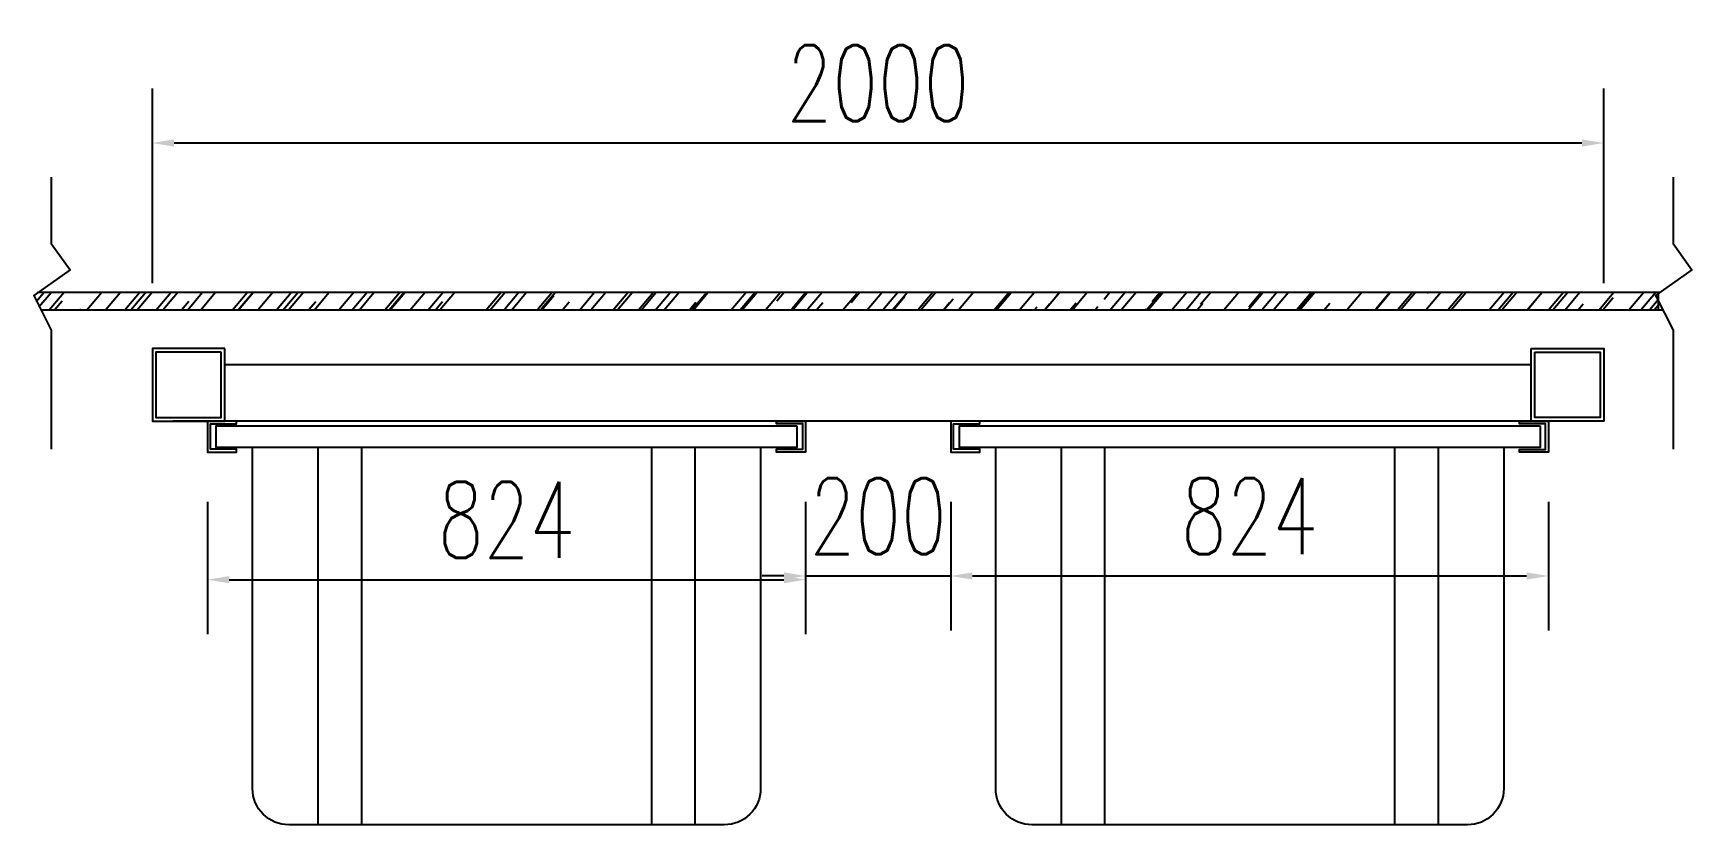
# Model space of a CAD drawing. Extents: x -18540 to 926017, y -610001 to -56924.
# Drawn here: x 52269 to 54554, y -551863 to -550772 of the extents above; entities that cross this region are included whole.
import ezdxf

# ---------------------------------------------------------------- set-up
doc = ezdxf.new("R2010")
doc.units = 0
doc.header["$LTSCALE"] = 10
doc.header["$MEASUREMENT"] = 0
for name, color, linetype in [('W-STEEL_FRAME钢架', 3, 'Continuous'), ('W-WOOD_FLOOR木地板', 30, 'Continuous'), ('浮箱U槽', 5, 'Continuous')]:
    doc.layers.add(name, color=color, linetype=linetype)
doc.styles.add('STANDARD_T3', font='simplex.shx', dxfattribs={"width": 0.7, "bigfont": 'gbcbig.shx'})
doc.dimstyles.new('W&&30', dxfattribs={"dimtxt": 105, "dimasz": 30, "dimexe": 75, "dimexo": 90, "dimgap": 30, "dimtad": 1, "dimdec": 0, "dimzin": 0, "dimdsep": 46, "dimtxsty": 'STANDARD_T3', "dimcen": 0.09, "dimclrd": 1, "dimclre": 1, "dimclrt": 7, "dimazin": 2, "dimtfac": 1, "dimtdec": 0, "dimtix": 1, "dimtmove": 2, "dimatfit": 3, "dimfxl": 100, "dimtolj": 1, "dimtzin": 0, "dimarcsym": 0})

# ---------------------------------------------------------------- blocks, each defined once
blk = doc.blocks.new('*D1671')
at = {"layer": 'Defpoints', "color": 0, "transparency": 16777216}
for p in [(52509.2, -551328), (53333.3, -551328), (53333.3, -551525.2)]:
    blk.add_point(p, dxfattribs=at)
at = {"layer": 'W-STEEL_FRAME钢架', "color": 1, "lineweight": -2, "transparency": 16777216}
for p, q in [((52509.2, -551418), (52509.2, -551600.2)), ((53333.3, -551418), (53333.3, -551600.2)), ((52539.2, -551525.2), (53303.3, -551525.2))]:
    blk.add_line(p, q, dxfattribs=at)
at = {"layer": 'W-STEEL_FRAME钢架', "color": 1, "transparency": 16777216}
for points in [[(52539.2, -551520.2), (52539.2, -551530.2), (52509.2, -551525.2)], [(53303.3, -551520.2), (53303.3, -551530.2), (53333.3, -551525.2)]]:
    blk.add_solid(points, dxfattribs=at)
at = {"layer": 'W-STEEL_FRAME钢架', "color": 7, "transparency": 16777216, "insert": (52921.2, -551442.7), "char_height": 105, "attachment_point": 5, "style": 'STANDARD_T3'}
blk.add_mtext('\\A1;824', dxfattribs=at)
blk = doc.blocks.new('*D1672')
at = {"layer": 'Defpoints', "color": 0, "transparency": 16777216}
for p in [(53533.2, -551328), (54356.7, -551328.1), (54356.7, -551520.1)]:
    blk.add_point(p, dxfattribs=at)
at = {"layer": 'W-STEEL_FRAME钢架', "color": 1, "lineweight": -2, "transparency": 16777216}
for p, q in [((53533.2, -551418), (53533.2, -551595.1)), ((54356.7, -551418.1), (54356.7, -551595.1)), ((53563.2, -551520.1), (54326.7, -551520.1))]:
    blk.add_line(p, q, dxfattribs=at)
at = {"layer": 'W-STEEL_FRAME钢架', "color": 1, "transparency": 16777216}
for points in [[(53563.2, -551515.1), (53563.2, -551525.1), (53533.2, -551520.1)], [(54326.7, -551515.1), (54326.7, -551525.1), (54356.7, -551520.1)]]:
    blk.add_solid(points, dxfattribs=at)
at = {"layer": 'W-STEEL_FRAME钢架', "color": 7, "transparency": 16777216, "insert": (53945, -551437.6), "char_height": 105, "attachment_point": 5, "style": 'STANDARD_T3'}
blk.add_mtext('\\A1;824', dxfattribs=at)
blk = doc.blocks.new('*D1673')
at = {"layer": 'Defpoints', "color": 0, "transparency": 16777216}
for p in [(54432.9, -550923.3), (52433.2, -551206.5), (54432.9, -551206.5)]:
    blk.add_point(p, dxfattribs=at)
at = {"layer": 'W-STEEL_FRAME钢架', "color": 1, "lineweight": -2, "transparency": 16777216}
for p, q in [((52433.2, -551116.5), (52433.2, -550848.3)), ((54432.9, -551116.5), (54432.9, -550848.3)), ((52463.2, -550923.3), (54402.9, -550923.3))]:
    blk.add_line(p, q, dxfattribs=at)
at = {"layer": 'W-STEEL_FRAME钢架', "color": 1, "transparency": 16777216}
for points in [[(52463.2, -550918.3), (52463.2, -550928.3), (52433.2, -550923.3)], [(54402.9, -550918.3), (54402.9, -550928.3), (54432.9, -550923.3)]]:
    blk.add_solid(points, dxfattribs=at)
at = {"layer": 'W-STEEL_FRAME钢架', "color": 7, "transparency": 16777216, "insert": (53433.1, -550840.8), "char_height": 105, "attachment_point": 5, "style": 'STANDARD_T3'}
blk.add_mtext('\\A1;2000', dxfattribs=at)
blk = doc.blocks.new('*D1674')
at = {"layer": 'Defpoints', "color": 0, "transparency": 16777216}
for p in [(53333.3, -551349.5), (53533.2, -551349.5), (53533.2, -551520.1)]:
    blk.add_point(p, dxfattribs=at)
at = {"layer": 'W-STEEL_FRAME钢架', "color": 1, "lineweight": -2, "transparency": 16777216}
for p, q in [((53333.3, -551439.5), (53333.3, -551595.1)), ((53533.2, -551439.5), (53533.2, -551595.1)), ((53303.3, -551520.1), (53273.3, -551520.1)), ((53333.3, -551520.1), (53533.2, -551520.1)), ((53563.2, -551520.1), (53593.2, -551520.1))]:
    blk.add_line(p, q, dxfattribs=at)
at = {"layer": 'W-STEEL_FRAME钢架', "color": 1, "transparency": 16777216}
for points in [[(53303.3, -551515.1), (53303.3, -551525.1), (53333.3, -551520.1)], [(53563.2, -551515.1), (53563.2, -551525.1), (53533.2, -551520.1)]]:
    blk.add_solid(points, dxfattribs=at)
at = {"layer": 'W-STEEL_FRAME钢架', "color": 7, "transparency": 16777216, "insert": (53433.2, -551437.6), "char_height": 105, "attachment_point": 5, "style": 'STANDARD_T3'}
blk.add_mtext('\\A1;200', dxfattribs=at)
blk = doc.blocks.new('800')
at = {"color": 5, "lineweight": -3}
for p, q in [((-460, 520), (-460, 0)), ((-400.1, 520), (-400, 0)), ((0, 0), (0, 520)), ((60, 0), (60, 520))]:
    blk.add_line(p, q, dxfattribs=at)
at = {"color": 5}
blk.add_lwpolyline([(200, 550), (200, 520), (150, 520), (-550, 519.9), (-600, 520), (-600, 550)], close=True, dxfattribs=at)
at = {"color": 5, "lineweight": -3}
blk.add_lwpolyline([(150, 520), (150, 50, -0.414214), (100, 0), (-500, 0, -0.414214), (-550, 50), (-550, 520)], format="xyb", dxfattribs=at)

msp = doc.modelspace()

# ---------------------------------------------------------------- hatches: boundary and pattern name
at = {"layer": 'W-WOOD_FLOOR木地板', "true_color": 0xcd6928}
h = msp.add_hatch(dxfattribs=at)
h.set_pattern_fill('木材', color=32, scale=10)
h.set_pattern_definition([(50, (-391271.47, -375463.11), (25.923532, 93.1234154), [600, -80, 200, -40]), (50, (-391218.27, -375443.11), (-66.465069, 3.554523), [120, -13.2, 240, -30]), (50, (-391251.47, -375429.108), (113.1698317, 176.5639521), [320, -56, 160, -40])])
edge = h.paths.add_edge_path()
edge.add_line((52275, -551129.3), (52269, -551133.6))
edge.add_line((52269, -551133.6), (52279, -551153.3))
edge.add_line((52279, -551153.3), (52506.6, -551153.3))
edge.add_line((52506.6, -551153.3), (52506.6, -551151.9))
edge.add_line((52506.6, -551151.9), (52521.8, -551151.9))
edge.add_arc((52521.8, -551154.9), 3, 31.8682, 90.0017, ccw=False)
edge.add_line((52524.4, -551153.3), (52528.8, -551153.3))
edge.add_arc((52531.3, -551154.9), 3, 90.0017, 148.1318, ccw=False)
edge.add_line((52531.3, -551151.9), (52541.6, -551151.9))
edge.add_line((52541.6, -551151.9), (52541.6, -551153.3))
edge.add_line((52541.6, -551153.3), (52906.6, -551153.3))
edge.add_line((52906.6, -551153.3), (52906.6, -551151.9))
edge.add_line((52906.6, -551151.9), (52921.8, -551151.9))
edge.add_arc((52921.8, -551154.9), 3, 31.8682, 90.0017, ccw=False)
edge.add_line((52924.4, -551153.3), (52928.8, -551153.3))
edge.add_arc((52931.3, -551154.9), 3, 90.0017, 148.1318, ccw=False)
edge.add_line((52931.3, -551151.9), (52941.6, -551151.9))
edge.add_line((52941.6, -551151.9), (52941.6, -551153.3))
edge.add_line((52941.6, -551153.3), (53306.6, -551153.3))
edge.add_line((53306.6, -551153.3), (53306.6, -551151.9))
edge.add_line((53306.6, -551151.9), (53321.8, -551151.9))
edge.add_arc((53321.8, -551154.9), 3, 31.8682, 90.0017, ccw=False)
edge.add_line((53324.4, -551153.3), (53328.8, -551153.3))
edge.add_arc((53331.3, -551154.9), 3, 90.0017, 148.1318, ccw=False)
edge.add_line((53331.3, -551151.9), (53341.6, -551151.9))
edge.add_line((53341.6, -551151.9), (53341.6, -551153.3))
edge.add_line((53341.6, -551153.3), (53706.6, -551153.3))
edge.add_line((53706.6, -551153.3), (53706.6, -551151.9))
edge.add_line((53706.6, -551151.9), (53721.8, -551151.9))
edge.add_arc((53721.8, -551154.9), 3, 31.8682, 90.0017, ccw=False)
edge.add_line((53724.4, -551153.3), (53728.8, -551153.3))
edge.add_arc((53731.3, -551154.9), 3, 90.0017, 148.1318, ccw=False)
edge.add_line((53731.3, -551151.9), (53741.6, -551151.9))
edge.add_line((53741.6, -551151.9), (53741.6, -551153.3))
edge.add_line((53741.6, -551153.3), (54106.6, -551153.3))
edge.add_line((54106.6, -551153.3), (54106.6, -551151.9))
edge.add_line((54106.6, -551151.9), (54121.8, -551151.9))
edge.add_arc((54121.8, -551154.9), 3, 31.8682, 90.0017, ccw=False)
edge.add_line((54124.4, -551153.3), (54128.8, -551153.3))
edge.add_arc((54131.3, -551154.9), 3, 90.0017, 148.1318, ccw=False)
edge.add_line((54131.3, -551151.9), (54141.6, -551151.9))
edge.add_line((54141.6, -551151.9), (54141.6, -551153.3))
edge.add_line((54141.6, -551153.3), (54508.3, -551153.3))
edge.add_line((54508.3, -551153.3), (54508.3, -551129.3))
edge.add_line((54508.3, -551129.3), (52275, -551129.3))

# ---------------------------------------------------------------- linework, layer by layer
at = {"color": 1, "lineweight": -3}
for p, q in [((52533.2, -551228.5), (54332.9, -551228.5)), ((54332.9, -551306.5), (52461.6, -551306.5))]:
    msp.add_line(p, q, dxfattribs=at)
at = {"color": 2}
for points in [[(52533.2, -551206.5), (52433.2, -551206.5), (52433.2, -551306.5), (52533.2, -551306.5)], [(52528.2, -551211.5), (52438.2, -551211.5), (52438.2, -551301.5), (52528.2, -551301.5)], [(54332.9, -551206.5), (54432.9, -551206.5), (54432.9, -551306.5), (54332.9, -551306.5)], [(54337.9, -551211.5), (54427.9, -551211.5), (54427.9, -551301.5), (54337.9, -551301.5)]]:
    msp.add_lwpolyline(points, close=True, dxfattribs=at)
at = {"color": 4}
for points in [[(52509.2, -551306.5), (52509.2, -551349.5), (52549.2, -551349.5), (52549.2, -551345.5), (52513.2, -551345.5), (52513.2, -551310.5), (52549.2, -551310.5), (52549.2, -551306.5)], [(53333.3, -551306.5), (53333.3, -551349.5), (53293.3, -551349.5), (53293.3, -551345.5), (53329.3, -551345.5), (53329.3, -551310.5), (53293.3, -551310.5), (53293.3, -551306.5)], [(53533.2, -551306.5), (53533.2, -551349.5), (53573.2, -551349.5), (53573.2, -551345.5), (53537.2, -551345.5), (53537.2, -551310.5), (53573.2, -551310.5), (53573.2, -551306.5)], [(54356.7, -551306.6), (54356.7, -551349.6), (54316.7, -551349.6), (54316.7, -551345.6), (54352.7, -551345.6), (54352.7, -551310.6), (54316.7, -551310.6), (54316.7, -551306.6)]]:
    msp.add_lwpolyline(points, close=True, dxfattribs=at)
at = {"layer": 'W-WOOD_FLOOR木地板', "color": 1}
for points in [[(52294, -550970.4), (52294, -551061.8), (52319.8, -551098.1), (52269.8, -551133.6), (52294, -551181.2), (52294, -551345.2)], [(54528.6, -550970.4), (54528.6, -551061.8), (54554.3, -551098.1), (54504.4, -551133.6), (54528.6, -551181.2), (54528.6, -551345.2)]]:
    msp.add_lwpolyline(points, dxfattribs=at)
at = {"layer": 'W-WOOD_FLOOR木地板'}
for points in [[(54510.3, -551129.3), (52275, -551129.3)], [(54508.3, -551153.3), (54508.3, -551129.3)], [(52279, -551153.3), (54514.4, -551153.3)]]:
    msp.add_lwpolyline(points, dxfattribs=at)

# ---------------------------------------------------------------- block references
at = {"layer": '浮箱U槽'}
for p in [(53121.3, -551863.1), (54145.2, -551863.1)]:
    msp.add_blockref('800', p, dxfattribs=at)

# ---------------------------------------------------------------- dimensions: what is measured, and where the dimension line sits
at = {"layer": 'W-STEEL_FRAME钢架'}
dim = msp.add_linear_dim(base=(54432.9, -550923.3), p1=(52433.2, -551206.5), p2=(54432.9, -551206.5), angle=180, dimstyle='W&&30', dxfattribs=at)
dim.commit()
dim.dimension.update_dxf_attribs({"geometry": '*D1673', "text_midpoint": (53433.1, -550840.8)})
for base, p1, p2, picture, middle in [((53333.3, -551525.2), (52509.2, -551328), (53333.3, -551328), '*D1671', (52921.2, -551442.7)), ((54356.7293, -551520.1045), (53533.1743, -551328.0225), (54356.7293, -551328.1078), '*D1672', (53944.9518, -551437.6045)), ((53533.2, -551520.1), (53333.3, -551349.5), (53533.2, -551349.5), '*D1674', (53433.2, -551437.6))]:
    dim = msp.add_linear_dim(base=base, p1=p1, p2=p2, dimstyle='W&&30', dxfattribs=at)
    dim.commit()
    dim.dimension.update_dxf_attribs({"geometry": picture, "text_midpoint": middle})

doc.saveas('drawing.dxf')
